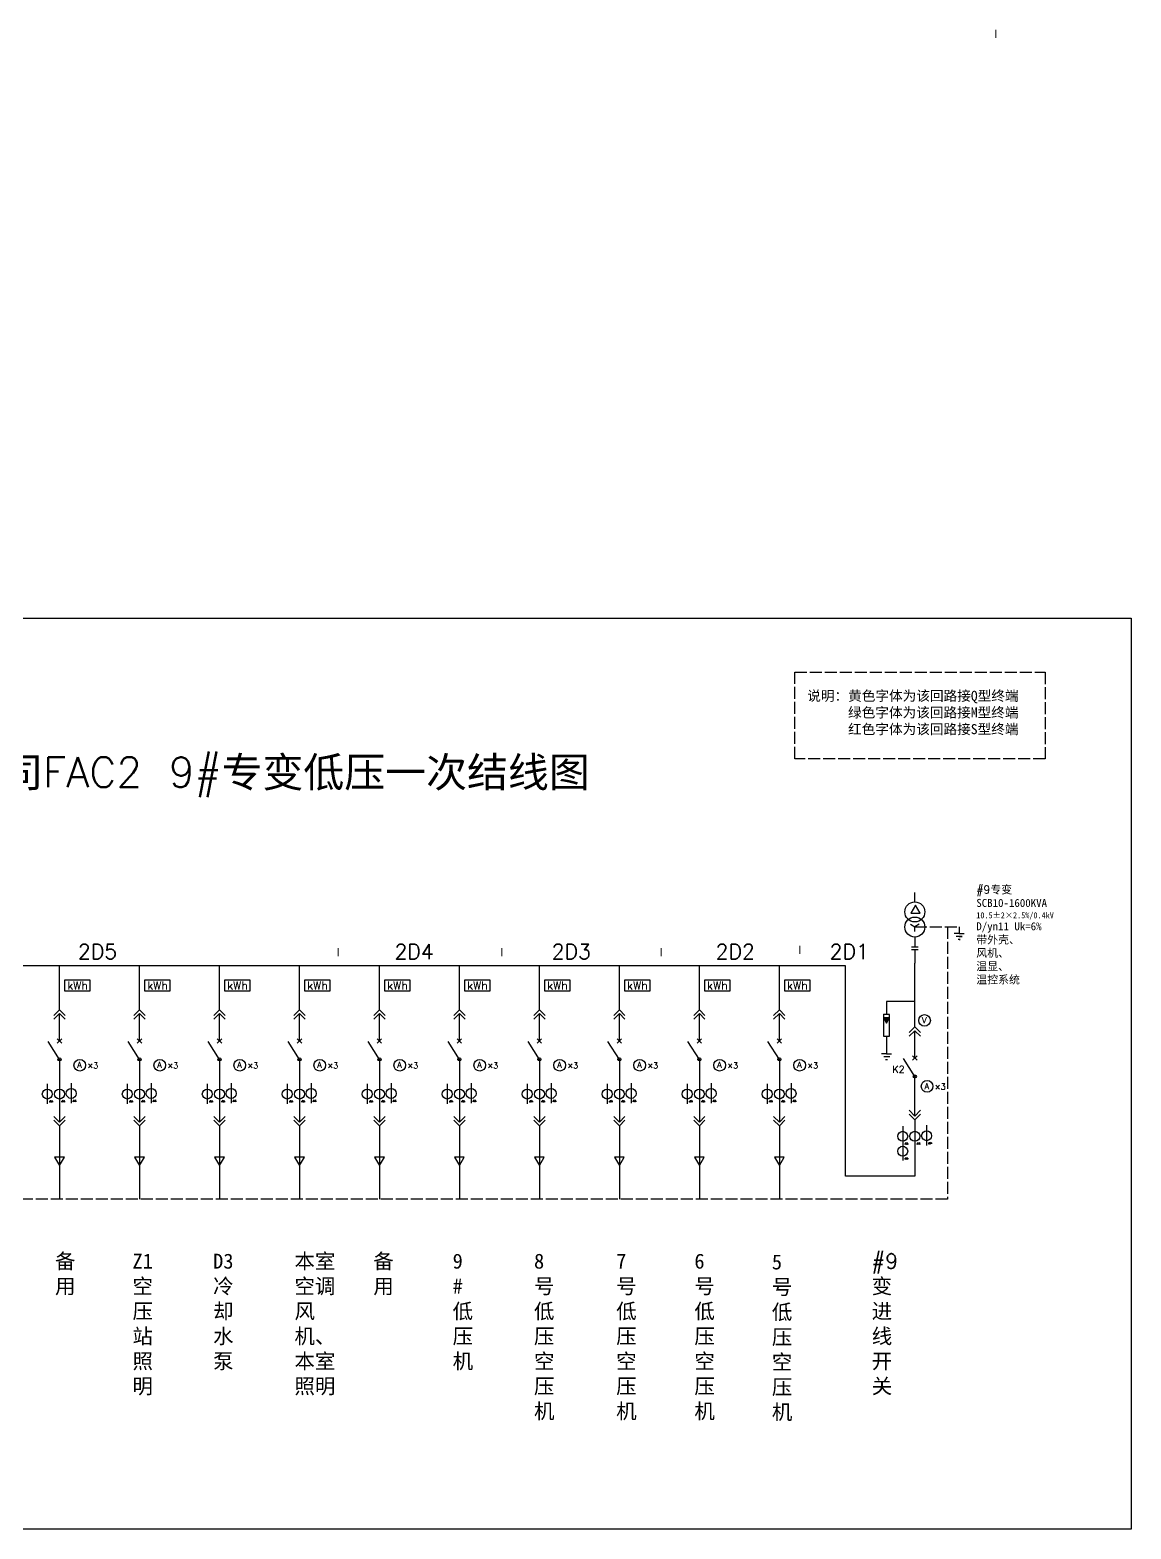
# Model space of a CAD drawing. Header units: millimetres. Extents: x 2235 to 4370, y 643 to 2142.
# Drawn here: x 3269 to 4370, y 643 to 2142 of the extents above; entities that cross this region are included whole.
import ezdxf

# ---------------------------------------------------------------- set-up
doc = ezdxf.new("R2010")
doc.units = ezdxf.units.MM
doc.linetypes.add('ACAD_ISO02W100', pattern=[15, 12, -3])
doc.layers.add('图层1', color=7, linetype='ACAD_ISO02W100')
doc.styles.get("Standard").update_dxf_attribs({"font": 'txt', "bigfont": 'gbcbig.shx'})

msp = doc.modelspace()

# ---------------------------------------------------------------- hatches: boundary and pattern name
msp.add_hatch(color=256).paths.add_polyline_path([(4122.4, 1154), (4122.4, 1154), (4125.4, 1148.7), (4128.5, 1154)])

# ---------------------------------------------------------------- linework, layer by layer
for p, q in [((4153.7, 1270), (4153.7, 1279.4)), ((4149.5, 1247.7), (4153.7, 1245.2)), ((4158, 1247.7), (4153.7, 1245.2)), ((4153.7, 1240.3), (4153.7, 1245.2)), ((4197.9, 1245.2), (4197.9, 1238.4)), ((4153.7, 1234.9), (4153.7, 1224.6)), ((4197.9, 1238.4), (4192.9, 1238.4)), ((4201.2, 1235.3), (4195.2, 1235.3)), ((4198.9, 1232.5), (4196.9, 1232.5)), ((4197.9, 1238.4), (4202.9, 1238.4)), ((4197.9, 1232.5), (4198.9, 1232.5)), ((4198.2, 1235.3), (4201.2, 1235.3)), ((4157, 1224.6), (4150.5, 1224.6)), ((4157, 1222.2), (4150.5, 1222.2)), ((4153.7, 1222.2), (4153.7, 1208.9)), ((4084.5, 1206.2), (2738.2, 1206.2)), ((3298.2, 1162), (3298.2, 1206.2)), ((3378.2, 1162), (3378.2, 1206.2)), ((3458.2, 1162), (3458.2, 1206.2)), ((3538.2, 1162), (3538.2, 1206.2)), ((3618.2, 1162), (3618.2, 1206.2)), ((3618.2, 1162), (3618.2, 1206.2)), ((3698.2, 1162), (3698.2, 1206.2)), ((3778.2, 1162), (3778.2, 1206.2)), ((3858.2, 1162), (3858.2, 1206.2)), ((3938.2, 1162), (3938.2, 1206.2)), ((4018.2, 1162), (4018.2, 1206.2)), ((4084.5, 995.9), (4084.5, 1206.2)), ((4153.7, 1192.4), (4153.7, 1208.9)), ((4153.7, 1145), (4153.7, 1192.4)), ((4125.4, 1170.5), (4125.4, 1157.5)), ((4153.7, 1170.5), (4125.4, 1170.5)), ((3298.2, 1162), (3292.5, 1156.4)), ((3298.2, 1158.3), (3292.5, 1152.6)), ((3303.8, 1156.4), (3298.2, 1162)), ((3303.8, 1152.6), (3298.2, 1158.3)), ((3298.2, 1130.9), (3298.2, 1158.3)), ((3378.2, 1162), (3372.5, 1156.4)), ((3378.2, 1158.3), (3372.5, 1152.6)), ((3383.8, 1156.4), (3378.2, 1162)), ((3383.8, 1152.6), (3378.2, 1158.3)), ((3378.2, 1130.9), (3378.2, 1158.3)), ((3458.2, 1162), (3452.5, 1156.4)), ((3458.2, 1158.3), (3452.5, 1152.6)), ((3463.8, 1156.4), (3458.2, 1162)), ((3463.8, 1152.6), (3458.2, 1158.3)), ((3458.2, 1130.9), (3458.2, 1158.3)), ((3538.2, 1162), (3532.5, 1156.4)), ((3538.2, 1158.3), (3532.5, 1152.6)), ((3543.8, 1156.4), (3538.2, 1162)), ((3543.8, 1152.6), (3538.2, 1158.3)), ((3538.2, 1130.9), (3538.2, 1158.3)), ((3618.2, 1162), (3612.5, 1156.4)), ((3618.2, 1162), (3612.5, 1156.4)), ((3618.2, 1158.3), (3612.5, 1152.6)), ((3618.2, 1158.3), (3612.5, 1152.6)), ((3623.8, 1156.4), (3618.2, 1162)), ((3623.8, 1156.4), (3618.2, 1162)), ((3623.8, 1152.6), (3618.2, 1158.3)), ((3618.2, 1130.9), (3618.2, 1158.3)), ((3623.8, 1152.6), (3618.2, 1158.3)), ((3618.2, 1130.9), (3618.2, 1158.3)), ((3698.2, 1162), (3692.5, 1156.4)), ((3698.2, 1158.3), (3692.5, 1152.6)), ((3703.8, 1156.4), (3698.2, 1162)), ((3703.8, 1152.6), (3698.2, 1158.3)), ((3698.2, 1130.9), (3698.2, 1158.3)), ((3778.2, 1162), (3772.5, 1156.4)), ((3778.2, 1158.3), (3772.5, 1152.6)), ((3783.8, 1156.4), (3778.2, 1162)), ((3783.8, 1152.6), (3778.2, 1158.3)), ((3778.2, 1130.9), (3778.2, 1158.3)), ((3858.2, 1162), (3852.5, 1156.4)), ((3858.2, 1158.3), (3852.5, 1152.6)), ((3863.8, 1156.4), (3858.2, 1162)), ((3863.8, 1152.6), (3858.2, 1158.3)), ((3858.2, 1130.9), (3858.2, 1158.3)), ((3938.2, 1162), (3932.5, 1156.4)), ((3938.2, 1158.3), (3932.5, 1152.6)), ((3943.8, 1156.4), (3938.2, 1162)), ((3943.8, 1152.6), (3938.2, 1158.3)), ((3938.2, 1130.9), (3938.2, 1158.3)), ((4018.2, 1162), (4012.5, 1156.4)), ((4018.2, 1158.3), (4012.5, 1152.6)), ((4023.8, 1156.4), (4018.2, 1162)), ((4023.8, 1152.6), (4018.2, 1158.3)), ((4018.2, 1130.9), (4018.2, 1158.3)), ((4122.4, 1157.7), (4122.4, 1135.9)), ((4128.5, 1157.5), (4122.4, 1157.5)), ((4128.5, 1135.9), (4128.5, 1157.5)), ((4153.7, 1145), (4148.1, 1139.3)), ((4153.7, 1141.2), (4148.1, 1135.6)), ((4159.4, 1139.3), (4153.7, 1145)), ((4159.4, 1135.6), (4153.7, 1141.2)), ((4153.7, 1113.8), (4153.7, 1141.2)), ((3298.2, 1112.5), (3286.8, 1130.5)), ((3295.9, 1128.6), (3300.4, 1133.1)), ((3295.9, 1133.1), (3300.4, 1128.6)), ((3378.2, 1112.5), (3366.8, 1130.5)), ((3375.9, 1128.6), (3380.4, 1133.1)), ((3375.9, 1133.1), (3380.4, 1128.6)), ((3458.2, 1112.5), (3446.8, 1130.5)), ((3455.9, 1128.6), (3460.4, 1133.1)), ((3455.9, 1133.1), (3460.4, 1128.6)), ((3538.2, 1112.5), (3526.8, 1130.5)), ((3535.9, 1128.6), (3540.4, 1133.1)), ((3535.9, 1133.1), (3540.4, 1128.6)), ((3618.2, 1112.5), (3606.8, 1130.5)), ((3618.2, 1112.5), (3606.8, 1130.5)), ((3615.9, 1128.6), (3620.4, 1133.1)), ((3615.9, 1133.1), (3620.4, 1128.6)), ((3615.9, 1128.6), (3620.4, 1133.1)), ((3615.9, 1133.1), (3620.4, 1128.6)), ((3698.2, 1112.5), (3686.8, 1130.5)), ((3695.9, 1128.6), (3700.4, 1133.1)), ((3695.9, 1133.1), (3700.4, 1128.6)), ((3778.2, 1112.5), (3766.8, 1130.5)), ((3775.9, 1128.6), (3780.4, 1133.1)), ((3775.9, 1133.1), (3780.4, 1128.6)), ((3858.2, 1112.5), (3846.8, 1130.5)), ((3855.9, 1128.6), (3860.4, 1133.1)), ((3855.9, 1133.1), (3860.4, 1128.6)), ((3938.2, 1112.5), (3926.8, 1130.5)), ((3935.9, 1128.6), (3940.4, 1133.1)), ((3935.9, 1133.1), (3940.4, 1128.6)), ((4018.2, 1112.5), (4006.8, 1130.5)), ((4015.9, 1128.6), (4020.4, 1133.1)), ((4015.9, 1133.1), (4020.4, 1128.6)), ((4122.4, 1135.9), (4128.5, 1135.9)), ((4125.4, 1135.9), (4125.4, 1118.1)), ((3298.2, 1112.5), (3298.2, 1049.8)), ((3378.2, 1112.5), (3378.2, 1049.8)), ((3458.2, 1112.5), (3458.2, 1049.8)), ((3538.2, 1112.5), (3538.2, 1049.8)), ((3618.2, 1112.5), (3618.2, 1049.8)), ((3618.2, 1112.5), (3618.2, 1049.8)), ((3698.2, 1112.5), (3698.2, 1049.8)), ((3778.2, 1112.5), (3778.2, 1049.8)), ((3858.2, 1112.5), (3858.2, 1049.8)), ((3938.2, 1112.5), (3938.2, 1049.8)), ((4018.2, 1112.5), (4018.2, 1049.8)), ((4125.4, 1118.1), (4120.4, 1118.1)), ((4128.7, 1115), (4122.7, 1115)), ((4126.4, 1112.2), (4124.4, 1112.2)), ((4125.4, 1118.1), (4130.4, 1118.1)), ((4153.7, 1095.4), (4142.4, 1113.4)), ((4151.5, 1111.6), (4156, 1116)), ((4151.5, 1116), (4156, 1111.6)), ((4153.7, 1055.9), (4153.7, 1095.4)), ((3286, 1088.2), (3286, 1068)), ((3309.9, 1088.9), (3309.9, 1068.7)), ((3366, 1088.2), (3366, 1068)), ((3389.9, 1088.9), (3389.9, 1068.7)), ((3446, 1088.2), (3446, 1068)), ((3469.9, 1088.9), (3469.9, 1068.7)), ((3526, 1088.2), (3526, 1068)), ((3549.9, 1088.9), (3549.9, 1068.7)), ((3606, 1088.2), (3606, 1068)), ((3606, 1088.2), (3606, 1068)), ((3629.9, 1088.9), (3629.9, 1068.7)), ((3629.9, 1088.9), (3629.9, 1068.7)), ((3686, 1088.2), (3686, 1068)), ((3709.9, 1088.9), (3709.9, 1068.7)), ((3766, 1088.2), (3766, 1068)), ((3789.9, 1088.9), (3789.9, 1068.7)), ((3846, 1088.2), (3846, 1068)), ((3869.9, 1088.9), (3869.9, 1068.7)), ((3926, 1088.2), (3926, 1068)), ((3949.9, 1088.9), (3949.9, 1068.7)), ((4006, 1088.2), (4006, 1068)), ((4029.9, 1088.9), (4029.9, 1068.7)), ((3287.8, 1070.5), (3291.8, 1070.5)), ((3289, 1071.6), (3288.5, 1069.3)), ((3290.6, 1071.6), (3290.1, 1069.3)), ((3299.9, 1070.5), (3303.9, 1070.5)), ((3301.2, 1071.6), (3300.6, 1069.3)), ((3302.7, 1071.6), (3302.2, 1069.3)), ((3311.3, 1070.9), (3315.3, 1070.9)), ((3312.6, 1072.1), (3312, 1069.7)), ((3314.1, 1072), (3313.6, 1069.7)), ((3367.8, 1070.5), (3371.8, 1070.5)), ((3369, 1071.6), (3368.5, 1069.3)), ((3370.6, 1071.6), (3370.1, 1069.3)), ((3379.9, 1070.5), (3383.9, 1070.5)), ((3381.2, 1071.6), (3380.6, 1069.3)), ((3382.7, 1071.6), (3382.2, 1069.3)), ((3391.3, 1070.9), (3395.3, 1070.9)), ((3392.6, 1072.1), (3392, 1069.7)), ((3394.1, 1072), (3393.6, 1069.7)), ((3447.8, 1070.5), (3451.8, 1070.5)), ((3449, 1071.6), (3448.5, 1069.3)), ((3450.6, 1071.6), (3450.1, 1069.3)), ((3459.9, 1070.5), (3463.9, 1070.5)), ((3461.2, 1071.6), (3460.6, 1069.3)), ((3462.7, 1071.6), (3462.2, 1069.3)), ((3471.3, 1070.9), (3475.3, 1070.9)), ((3472.6, 1072.1), (3472, 1069.7)), ((3474.1, 1072), (3473.6, 1069.7)), ((3527.8, 1070.5), (3531.8, 1070.5)), ((3529, 1071.6), (3528.5, 1069.3)), ((3530.6, 1071.6), (3530.1, 1069.3)), ((3539.9, 1070.5), (3543.9, 1070.5)), ((3541.2, 1071.6), (3540.6, 1069.3)), ((3542.7, 1071.6), (3542.2, 1069.3)), ((3551.3, 1070.9), (3555.3, 1070.9)), ((3552.6, 1072.1), (3552, 1069.7)), ((3554.1, 1072), (3553.6, 1069.7)), ((3607.8, 1070.5), (3611.8, 1070.5)), ((3607.8, 1070.5), (3611.8, 1070.5)), ((3609, 1071.6), (3608.5, 1069.3)), ((3609, 1071.6), (3608.5, 1069.3)), ((3610.6, 1071.6), (3610.1, 1069.3)), ((3610.6, 1071.6), (3610.1, 1069.3)), ((3619.9, 1070.5), (3623.9, 1070.5)), ((3619.9, 1070.5), (3623.9, 1070.5)), ((3621.2, 1071.6), (3620.6, 1069.3)), ((3621.2, 1071.6), (3620.6, 1069.3)), ((3622.7, 1071.6), (3622.2, 1069.3)), ((3622.7, 1071.6), (3622.2, 1069.3)), ((3631.3, 1070.9), (3635.3, 1070.9)), ((3631.3, 1070.9), (3635.3, 1070.9)), ((3632.6, 1072.1), (3632, 1069.7)), ((3632.6, 1072.1), (3632, 1069.7)), ((3634.1, 1072), (3633.6, 1069.7)), ((3634.1, 1072), (3633.6, 1069.7)), ((3687.8, 1070.5), (3691.8, 1070.5)), ((3689, 1071.6), (3688.5, 1069.3)), ((3690.6, 1071.6), (3690.1, 1069.3)), ((3699.9, 1070.5), (3703.9, 1070.5)), ((3701.2, 1071.6), (3700.6, 1069.3)), ((3702.7, 1071.6), (3702.2, 1069.3)), ((3711.3, 1070.9), (3715.3, 1070.9)), ((3712.6, 1072.1), (3712, 1069.7)), ((3714.1, 1072), (3713.6, 1069.7)), ((3767.8, 1070.5), (3771.8, 1070.5)), ((3769, 1071.6), (3768.5, 1069.3)), ((3770.6, 1071.6), (3770.1, 1069.3)), ((3779.9, 1070.5), (3783.9, 1070.5)), ((3781.2, 1071.6), (3780.6, 1069.3)), ((3782.7, 1071.6), (3782.2, 1069.3)), ((3791.3, 1070.9), (3795.3, 1070.9)), ((3792.6, 1072.1), (3792, 1069.7)), ((3794.1, 1072), (3793.6, 1069.7)), ((3847.8, 1070.5), (3851.8, 1070.5)), ((3849, 1071.6), (3848.5, 1069.3)), ((3850.6, 1071.6), (3850.1, 1069.3)), ((3859.9, 1070.5), (3863.9, 1070.5)), ((3861.2, 1071.6), (3860.6, 1069.3)), ((3862.7, 1071.6), (3862.2, 1069.3)), ((3871.3, 1070.9), (3875.3, 1070.9)), ((3872.6, 1072.1), (3872, 1069.7)), ((3874.1, 1072), (3873.6, 1069.7)), ((3927.8, 1070.5), (3931.8, 1070.5)), ((3929, 1071.6), (3928.5, 1069.3)), ((3930.6, 1071.6), (3930.1, 1069.3)), ((3939.9, 1070.5), (3943.9, 1070.5)), ((3941.2, 1071.6), (3940.6, 1069.3)), ((3942.7, 1071.6), (3942.2, 1069.3)), ((3951.3, 1070.9), (3955.3, 1070.9)), ((3952.6, 1072.1), (3952, 1069.7)), ((3954.1, 1072), (3953.6, 1069.7)), ((4007.8, 1070.5), (4011.8, 1070.5)), ((4009, 1071.6), (4008.5, 1069.3)), ((4010.6, 1071.6), (4010.1, 1069.3)), ((4019.9, 1070.5), (4023.9, 1070.5)), ((4021.2, 1071.6), (4020.6, 1069.3)), ((4022.7, 1071.6), (4022.2, 1069.3)), ((4031.3, 1070.9), (4035.3, 1070.9)), ((4032.6, 1072.1), (4032, 1069.7)), ((4034.1, 1072), (4033.6, 1069.7)), ((3292.5, 1055.5), (3298.2, 1049.8)), ((3292.5, 1051.7), (3298.2, 1046.1)), ((3298.2, 1049.8), (3303.8, 1055.5)), ((3298.2, 1046.1), (3303.8, 1051.7)), ((3372.5, 1055.5), (3378.2, 1049.8)), ((3372.5, 1051.7), (3378.2, 1046.1)), ((3378.2, 1049.8), (3383.8, 1055.5)), ((3378.2, 1046.1), (3383.8, 1051.7)), ((3452.5, 1055.5), (3458.2, 1049.8)), ((3452.5, 1051.7), (3458.2, 1046.1)), ((3458.2, 1049.8), (3463.8, 1055.5)), ((3458.2, 1046.1), (3463.8, 1051.7)), ((3532.5, 1055.5), (3538.2, 1049.8)), ((3532.5, 1051.7), (3538.2, 1046.1)), ((3538.2, 1049.8), (3543.8, 1055.5)), ((3538.2, 1046.1), (3543.8, 1051.7)), ((3612.5, 1055.5), (3618.2, 1049.8)), ((3612.5, 1055.5), (3618.2, 1049.8)), ((3612.5, 1051.7), (3618.2, 1046.1)), ((3612.5, 1051.7), (3618.2, 1046.1)), ((3618.2, 1049.8), (3623.8, 1055.5)), ((3618.2, 1049.8), (3623.8, 1055.5)), ((3618.2, 1046.1), (3623.8, 1051.7)), ((3618.2, 1046.1), (3623.8, 1051.7)), ((3692.5, 1055.5), (3698.2, 1049.8)), ((3692.5, 1051.7), (3698.2, 1046.1)), ((3698.2, 1049.8), (3703.8, 1055.5)), ((3698.2, 1046.1), (3703.8, 1051.7)), ((3772.5, 1055.5), (3778.2, 1049.8)), ((3772.5, 1051.7), (3778.2, 1046.1)), ((3778.2, 1049.8), (3783.8, 1055.5)), ((3778.2, 1046.1), (3783.8, 1051.7)), ((3852.5, 1055.5), (3858.2, 1049.8)), ((3852.5, 1051.7), (3858.2, 1046.1)), ((3858.2, 1049.8), (3863.8, 1055.5)), ((3858.2, 1046.1), (3863.8, 1051.7)), ((3932.5, 1055.5), (3938.2, 1049.8)), ((3932.5, 1051.7), (3938.2, 1046.1)), ((3938.2, 1049.8), (3943.8, 1055.5)), ((3938.2, 1046.1), (3943.8, 1051.7)), ((4012.5, 1055.5), (4018.2, 1049.8)), ((4012.5, 1051.7), (4018.2, 1046.1)), ((4018.2, 1049.8), (4023.8, 1055.5)), ((4018.2, 1046.1), (4023.8, 1051.7)), ((4148.1, 1061.6), (4153.7, 1055.9)), ((4148.1, 1057.8), (4153.7, 1052.2)), ((4153.7, 1055.9), (4159.4, 1061.6)), ((4153.7, 1052.2), (4159.4, 1057.8)), ((4153.7, 1052.2), (4153.7, 995.9)), ((3298.2, 1046.1), (3298.2, 972.9)), ((3378.2, 1046.1), (3378.2, 972.9)), ((3458.2, 1046.1), (3458.2, 972.9)), ((3538.2, 1046.1), (3538.2, 972.9)), ((3618.2, 1046.1), (3618.2, 972.9)), ((3618.2, 1046.1), (3618.2, 972.9)), ((3698.2, 1046.1), (3698.2, 972.9)), ((3778.2, 1046.1), (3778.2, 972.9)), ((3858.2, 1046.1), (3858.2, 972.9)), ((3938.2, 1046.1), (3938.2, 972.9)), ((4018.2, 1046.1), (4018.2, 972.9)), ((4141.6, 1045.9), (4141.6, 1025.7)), ((4165.5, 1046.6), (4165.5, 1026.5)), ((4141.6, 1025.7), (4141.6, 1011.4)), ((4143.4, 1028.2), (4147.4, 1028.2)), ((4144.6, 1029.4), (4144.1, 1027.1)), ((4146.2, 1029.4), (4145.6, 1027.1)), ((4155.5, 1028.2), (4159.5, 1028.2)), ((4156.7, 1029.4), (4156.2, 1027.1)), ((4158.3, 1029.4), (4157.8, 1027.1)), ((4166.9, 1028.6), (4170.9, 1028.6)), ((4168.1, 1029.8), (4167.6, 1027.5)), ((4169.7, 1029.8), (4169.2, 1027.5)), ((4143.4, 1013.3), (4147.4, 1013.3)), ((4144.6, 1014.5), (4144.1, 1012.2)), ((4146.2, 1014.4), (4145.6, 1012.1)), ((4153.7, 995.9), (4084.5, 995.9))]:
    msp.add_line(p, q)
at = {"linetype": 'ACAD_ISO02W100'}
for p, q in [((4186.5, 1245.2), (4186.5, 972.9)), ((4186.5, 972.9), (2738.2, 972.9))]:
    msp.add_line(p, q, dxfattribs=at)
at = {"color": 3}
msp.add_lwpolyline([(2234.6, 1553.6), (4370, 1553.6), (4370, 642.9), (2234.6, 642.9)], close=True, dxfattribs=at)
at = {"color": 6, "linetype": 'ACAD_ISO02W100'}
msp.add_lwpolyline([(4033.6, 1499.6), (4284.1, 1499.6), (4284.1, 1413.1), (4033.6, 1413.1)], close=True, dxfattribs=at)
for points in [[(4154.3, 1266.7), (4149.6, 1258.6), (4158.9, 1258.6)], [(3303.6, 1192.2), (3328.6, 1192.2), (3328.6, 1180.9), (3303.6, 1180.9)], [(3383.6, 1192.2), (3408.6, 1192.2), (3408.6, 1180.9), (3383.6, 1180.9)], [(3463.6, 1192.2), (3488.6, 1192.2), (3488.6, 1180.9), (3463.6, 1180.9)], [(3543.6, 1192.2), (3568.6, 1192.2), (3568.6, 1180.9), (3543.6, 1180.9)], [(3623.6, 1192.2), (3648.6, 1192.2), (3648.6, 1180.9), (3623.6, 1180.9)], [(3623.6, 1192.2), (3648.6, 1192.2), (3648.6, 1180.9), (3623.6, 1180.9)], [(3703.6, 1192.2), (3728.6, 1192.2), (3728.6, 1180.9), (3703.6, 1180.9)], [(3783.6, 1192.2), (3808.6, 1192.2), (3808.6, 1180.9), (3783.6, 1180.9)], [(3863.6, 1192.2), (3888.6, 1192.2), (3888.6, 1180.9), (3863.6, 1180.9)], [(3943.6, 1192.2), (3968.6, 1192.2), (3968.6, 1180.9), (3943.6, 1180.9)], [(4023.6, 1192.2), (4048.6, 1192.2), (4048.6, 1180.9), (4023.6, 1180.9)], [(4125.4, 1148.7), (4128.5, 1154), (4122.4, 1154)], [(3298.2, 1006.3), (3303.1, 1014.8), (3293.2, 1014.8)], [(3378.2, 1006.3), (3383.1, 1014.8), (3373.2, 1014.8)], [(3458.2, 1006.3), (3463.1, 1014.8), (3453.2, 1014.8)], [(3538.2, 1006.3), (3543.1, 1014.8), (3533.2, 1014.8)], [(3618.2, 1006.3), (3623.1, 1014.8), (3613.2, 1014.8)], [(3618.2, 1006.3), (3623.1, 1014.8), (3613.2, 1014.8)], [(3698.2, 1006.3), (3703.1, 1014.8), (3693.2, 1014.8)], [(3778.2, 1006.3), (3783.1, 1014.8), (3773.2, 1014.8)], [(3858.2, 1006.3), (3863.1, 1014.8), (3853.2, 1014.8)], [(3938.2, 1006.3), (3943.1, 1014.8), (3933.2, 1014.8)], [(4018.2, 1006.3), (4023.1, 1014.8), (4013.2, 1014.8)]]:
    msp.add_lwpolyline(points, close=True)
for centre, radius in [((4153.7, 1260), 10), ((4153.7, 1244.9), 10), ((4163.4, 1151.5), 5.84), ((3298.2, 1112.5), 1.56), ((3318.5, 1106.7), 5.84), ((3378.2, 1112.5), 1.56), ((3398.5, 1106.7), 5.84), ((3458.2, 1112.5), 1.56), ((3478.5, 1106.7), 5.84), ((3538.2, 1112.5), 1.56), ((3558.5, 1106.7), 5.84), ((3618.2, 1112.5), 1.56), ((3618.2, 1112.5), 1.56), ((3638.5, 1106.7), 5.84), ((3638.5, 1106.7), 5.84), ((3698.2, 1112.5), 1.56), ((3718.5, 1106.7), 5.84), ((3778.2, 1112.5), 1.56), ((3798.5, 1106.7), 5.84), ((3858.2, 1112.5), 1.56), ((3878.5, 1106.7), 5.84), ((3938.2, 1112.5), 1.56), ((3958.5, 1106.7), 5.84), ((4018.2, 1112.5), 1.56), ((4038.5, 1106.7), 5.84), ((4153.7, 1095.4), 1.56), ((3286, 1077.9), 5), ((3298.2, 1077.9), 5), ((3298.2, 1077.9), 5), ((3309.9, 1078.5), 5), ((3366, 1077.9), 5), ((3378.2, 1077.9), 5), ((3378.2, 1077.9), 5), ((3389.9, 1078.5), 5), ((3446, 1077.9), 5), ((3458.2, 1077.9), 5), ((3458.2, 1077.9), 5), ((3469.9, 1078.5), 5), ((3526, 1077.9), 5), ((3538.2, 1077.9), 5), ((3538.2, 1077.9), 5), ((3549.9, 1078.5), 5), ((3606, 1077.9), 5), ((3606, 1077.9), 5), ((3618.2, 1077.9), 5), ((3618.2, 1077.9), 5), ((3618.2, 1077.9), 5), ((3618.2, 1077.9), 5), ((3629.9, 1078.5), 5), ((3629.9, 1078.5), 5), ((3686, 1077.9), 5), ((3698.2, 1077.9), 5), ((3698.2, 1077.9), 5), ((3709.9, 1078.5), 5), ((3766, 1077.9), 5), ((3778.2, 1077.9), 5), ((3778.2, 1077.9), 5), ((3789.9, 1078.5), 5), ((3846, 1077.9), 5), ((3858.2, 1077.9), 5), ((3858.2, 1077.9), 5), ((3869.9, 1078.5), 5), ((3926, 1077.9), 5), ((3938.2, 1077.9), 5), ((3938.2, 1077.9), 5), ((3949.9, 1078.5), 5), ((4006, 1077.9), 5), ((4018.2, 1077.9), 5), ((4018.2, 1077.9), 5), ((4029.9, 1078.5), 5), ((4166, 1085.6), 5.84), ((4141.6, 1035.6), 5), ((4153.7, 1035.6), 5), ((4153.7, 1035.6), 5), ((4165.5, 1036.2), 5), ((4141.6, 1020.7), 5)]:
    msp.add_circle(centre, radius)
at = {"layer": '图层1'}
msp.add_line((4153.7, 1245.2), (4197.9, 1245.2), dxfattribs=at)

# ---------------------------------------------------------------- texts
at = {"linetype": 'ACAD_ISO02W100', "attachment_point": 1}
for s, width, insert, char_height in [('I', 12.1, (4233.4, 2141.9), 8), ('2D5', 44.161, (3316.6, 1227.9), 15), ('I', 12.1, (3575.7, 1223.6), 8), ('2D4', 44.161, (3633.3, 1227.9), 15), ('I', 12.1, (3739.1, 1223.6), 8), ('2D3', 44.161, (3790.5, 1227.9), 15), ('I', 12.1, (3898.5, 1223.6), 8), ('2D2', 44.161, (3954.5, 1227.9), 15), ('I', 12.1, (4037.2, 1226), 8), ('2D1', 44.161, (4068.5, 1227.9), 15)]:
    msp.add_mtext_dynamic_manual_height_columns(s, width=width, gutter_width=12.5, heights=[0], dxfattribs=dict(at, insert=insert, char_height=char_height))
at = {"color": 6, "insert": (4046.1, 1481.1), "char_height": 10, "attachment_point": 1}
msp.add_mtext_dynamic_manual_height_columns('{\\fSimSun|b0|i0|c134|p2;说明：黄色字体为该回路接Q型终端\\P      绿色字体为该回路接M型终端\\P      红色字体为该回路接S型终端}', width=251.237, gutter_width=12.5, heights=[0], dxfattribs=at)
at = {"attachment_point": 1}
for s, width, insert, char_height in [('#9{\\fSimSun|b0|i0|c134|p2;专变 SCB10-1600KVA \\P\\H0.75x;10.5±2×2.5%/0.4kV \\H1.3333x;D/yn11 Uk=6%\\P带外壳、\\P风机、\\P温显、\\P温控系统}', 93.412, (4215.2, 1286.3), 8), ('kWh', 24.597, (3306, 1190.5), 8), ('kWh', 24.597, (3386, 1190.5), 8), ('kWh', 24.597, (3466, 1190.5), 8), ('kWh', 24.597, (3546, 1190.5), 8), ('kWh', 24.597, (3626, 1190.5), 8), ('kWh', 24.597, (3626, 1190.5), 8), ('kWh', 24.597, (3706, 1190.5), 8), ('kWh', 24.597, (3786, 1190.5), 8), ('kWh', 24.597, (3866, 1190.5), 8), ('kWh', 24.597, (3946, 1190.5), 8), ('kWh', 24.597, (4026, 1190.5), 8), ('V', 6.379, (4160.9, 1154.9), 6), ('A', 6.379, (3315.9, 1110), 6), ('×3', 12.204, (3326.2, 1109.4), 6), ('A', 6.379, (3395.9, 1110), 6), ('×3', 12.204, (3406.2, 1109.4), 6), ('A', 6.379, (3475.9, 1110), 6), ('×3', 12.204, (3486.2, 1109.4), 6), ('A', 6.379, (3555.9, 1110), 6), ('×3', 12.204, (3566.2, 1109.4), 6), ('A', 6.379, (3635.9, 1110), 6), ('A', 6.379, (3635.9, 1110), 6), ('×3', 12.204, (3646.2, 1109.4), 6), ('×3', 12.204, (3646.2, 1109.4), 6), ('A', 6.379, (3715.9, 1110), 6), ('×3', 12.204, (3726.2, 1109.4), 6), ('A', 6.379, (3795.9, 1110), 6), ('×3', 12.204, (3806.2, 1109.4), 6), ('A', 6.379, (3875.9, 1110), 6), ('×3', 12.204, (3886.2, 1109.4), 6), ('A', 6.379, (3955.9, 1110), 6), ('×3', 12.204, (3966.2, 1109.4), 6), ('A', 6.379, (4035.9, 1110), 6), ('×3', 12.204, (4046.2, 1109.4), 6), ('K2', 14.087, (4131.2, 1106.2), 7), ('A', 6.379, (4163.4, 1088.9), 6), ('×3', 12.204, (4173.8, 1088.3), 6)]:
    msp.add_mtext_dynamic_manual_height_columns(s, width=width, gutter_width=12.5, heights=[0], dxfattribs=dict(at, insert=insert, char_height=char_height))
at = {"layer": '图层1', "attachment_point": 1}
for s, width, heights, insert, char_height in [('{\\fSimSun|b0|i0|c134|p2;三菱电机（广州）压缩机有限公司}FAC2 9#{\\fSimSun|b0|i0|c134|p2;专变低压一次结线图}', 2902.628, [0], (2668, 1414.7), 30), ('{\\fSimSun|b0|i0|c134|p2;备\\P用}', 53.714, [0], (3293.7, 918.3), 15), ('{\\fSimSun|b0|i0|c134|p2;Z1\\P空\\P压\\P站\\P照\\P明}', 53.714, [0], (3371.2, 918.3), 15), ('{\\fSimSun|b0|i0|c134|p2;D3\\P冷\\P却\\P水\\P泵}', 53.714, [0], (3451.8, 918.3), 15), ('{\\fSimSun|b0|i0|c134|p2;本室空调风机、本室照明}', 53.714, [0], (3533.2, 918.3), 15), ('{\\fSimSun|b0|i0|c134|p2;备\\P用}', 53.714, [186.9], (3612.1, 918.3), 15), ('{\\fSimSun|b0|i0|c134|p2;8\\P号\\P低\\P压\\P空\\P压\\P机}', 53.714, [0], (3772.8, 918.3), 15)]:
    msp.add_mtext_dynamic_manual_height_columns(s, width=width, gutter_width=12.5, heights=heights, dxfattribs=dict(at, insert=insert, char_height=char_height))
at = {"layer": '图层1', "color": 3, "char_height": 15, "attachment_point": 1}
for s, insert in [('{\\fSimSun|b0|i0|c134|p2;9\\P#\\P低\\P压\\P机}', (3691.4, 918.3)), ('{\\fSimSun|b0|i0|c134|p2;7\\P号\\P低\\P压\\P空\\P压\\P机}', (3855, 918.3)), ('{\\fSimSun|b0|i0|c134|p2;6\\P号\\P低\\P压\\P空\\P压\\P机}', (3933.2, 918.3)), ('{\\fSimSun|b0|i0|c134|p2;5\\P号\\P低\\P压\\P空\\P压\\P机}', (4010.7, 917.5))]:
    msp.add_mtext_dynamic_manual_height_columns(s, width=53.714, gutter_width=12.5, heights=[0], dxfattribs=dict(at, insert=insert))
at = {"layer": '图层1', "color": 2, "insert": (4110.6, 918.3), "char_height": 15, "attachment_point": 1}
msp.add_mtext_dynamic_manual_height_columns('#9\\P{\\fSimSun|b0|i0|c134|p2;变\\P进\\P线\\P开\\P关}', width=53.714, gutter_width=12.5, heights=[0], dxfattribs=at)

doc.saveas('drawing.dxf')
